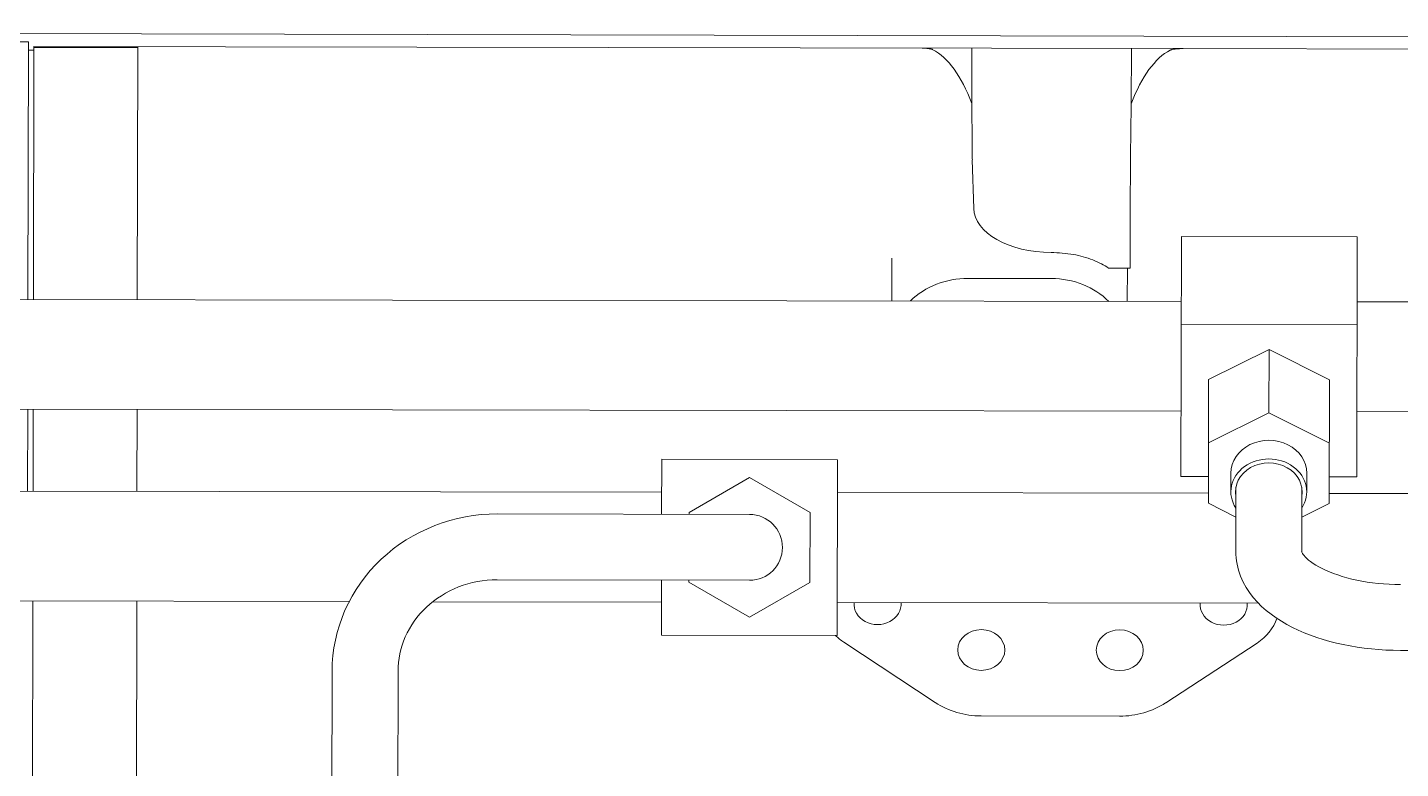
# Model space of a CAD drawing. Extents: x 766778 to 845620, y 133762 to 209800.
# Drawn here: x 785018.1 to 785216.4, y 191186.2 to 191293.3 of the extents above; entities that cross this region are included whole.
import ezdxf

# ---------------------------------------------------------------- set-up
doc = ezdxf.new("R2010")
doc.units = 0
doc.header["$MEASUREMENT"] = 0
doc.layers.get('0').update_dxf_attribs({"color": 1, "linetype": 'CONTINUOUS'})
doc.layers.add('LA-4748_SHOWN', color=2, linetype='CONTINUOUS', lineweight=53)

# ---------------------------------------------------------------- blocks, each defined once
blk = doc.blocks.new('ENGINE')
at = {"layer": 'LA-4748_SHOWN', "color": 252, "lineweight": 5}
for p, q in [((943551.65, 205991.11), (945316.13, 205981.2)), ((943970.17, 205987.59), (943958.3, 205987.66)), ((943969.98, 205950.35), (943970.17, 205987.59)), ((943970.17, 205986.36), (943970.97, 205986.36)), ((943970.78, 205950.35), (943970.97, 205986.91)), ((943970.97, 205986.91), (944136.95, 205986.03)), ((943970.97, 205986.82), (943985.97, 205986.74)), ((943970.97, 205986.77), (943985.97, 205986.69)), ((943985.78, 205950.27), (943985.97, 205986.74)), ((944099.37, 205986.23), (944099.28, 205986.23)), ((944099.45, 205986.23), (944099.37, 205986.23)), ((944099.53, 205986.22), (944099.45, 205986.23)), ((944099.62, 205986.22), (944099.53, 205986.22)), ((944099.7, 205986.21), (944099.62, 205986.22)), ((944099.78, 205986.21), (944099.7, 205986.21)), ((944099.86, 205986.2), (944099.78, 205986.21)), ((944099.94, 205986.19), (944099.86, 205986.2)), ((944100.01, 205986.18), (944099.94, 205986.19)), ((944100.08, 205986.17), (944100.01, 205986.18)), ((944100.15, 205986.17), (944100.08, 205986.17)), ((944100.22, 205986.16), (944100.15, 205986.17)), ((944100.29, 205986.15), (944100.22, 205986.16)), ((944100.35, 205986.14), (944100.29, 205986.15)), ((944100.41, 205986.12), (944100.35, 205986.14)), ((944100.46, 205986.11), (944100.41, 205986.12)), ((944100.52, 205986.1), (944100.46, 205986.11)), ((944100.57, 205986.09), (944100.52, 205986.1)), ((944100.62, 205986.07), (944100.57, 205986.09)), ((944100.67, 205986.06), (944100.62, 205986.07)), ((944100.71, 205986.05), (944100.67, 205986.06)), ((944100.75, 205986.03), (944100.71, 205986.05)), ((944100.79, 205986.01), (944100.75, 205986.03)), ((944100.82, 205986), (944100.79, 205986.01)), ((944106.45, 205986.19), (944106.41, 205978.21)), ((944129.49, 205986.07), (944129.44, 205978.09)), ((944135.23, 205985.87), (944135.18, 205985.85)), ((944135.29, 205985.88), (944135.23, 205985.87)), ((944135.34, 205985.9), (944135.29, 205985.88)), ((944135.4, 205985.91), (944135.34, 205985.9)), ((944135.46, 205985.93), (944135.4, 205985.91)), ((944135.53, 205985.94), (944135.46, 205985.93)), ((944135.6, 205985.95), (944135.53, 205985.94)), ((944135.67, 205985.96), (944135.6, 205985.95)), ((944135.75, 205985.97), (944135.67, 205985.96)), ((944135.83, 205985.98), (944135.75, 205985.97)), ((944135.91, 205985.99), (944135.83, 205985.98)), ((944136, 205986), (944135.91, 205985.99)), ((944136.09, 205986.01), (944136, 205986)), ((944136.18, 205986.01), (944136.09, 205986.01)), ((944136.27, 205986.02), (944136.18, 205986.01)), ((944136.37, 205986.02), (944136.27, 205986.02)), ((944136.46, 205986.03), (944136.37, 205986.02)), ((944136.56, 205986.03), (944136.46, 205986.03)), ((944136.66, 205986.03), (944136.56, 205986.03)), ((944136.76, 205986.03), (944136.66, 205986.03)), ((944136.85, 205986.03), (944136.76, 205986.03)), ((944136.95, 205986.03), (944136.85, 205986.03)), ((944136.95, 205986.03), (944202.74, 205985.69)), ((944135.14, 205985.83), (944135.1, 205985.81)), ((944135.18, 205985.85), (944135.14, 205985.83)), ((944106.64, 205963.03), (944106.46, 205970.07)), ((944129.25, 205962.52), (944129.24, 205962.17)), ((944129.24, 205962.17), (944129.24, 205961.81)), ((944129.24, 205961.09), (944129.23, 205960.73)), ((944129.23, 205960.73), (944129.23, 205960.37)), ((944129.23, 205960.37), (944129.23, 205960.02)), ((944129.24, 205961.81), (944129.24, 205961.45)), ((944129.24, 205961.45), (944129.24, 205961.09)), ((944129.22, 205958.28), (944129.21, 205957.94)), ((944129.23, 205959.67), (944129.22, 205959.32)), ((944129.22, 205959.32), (944129.22, 205958.97)), ((944129.22, 205958.97), (944129.22, 205958.62)), ((944129.22, 205958.62), (944129.22, 205958.28)), ((944129.23, 205960.02), (944129.23, 205959.67)), ((944136.43, 205924.19), (944136.62, 205958.88)), ((944136.62, 205958.88), (944162.01, 205958.75)), ((944161.83, 205924.05), (944162.01, 205958.75)), ((944118.21, 205956.61), (944117.82, 205956.61)), ((944118.6, 205956.59), (944118.21, 205956.61)), ((944119.01, 205956.57), (944118.6, 205956.59)), ((944119.41, 205956.54), (944119.01, 205956.57)), ((944119.82, 205956.49), (944119.41, 205956.54)), ((944120.22, 205956.44), (944119.82, 205956.49)), ((944120.62, 205956.39), (944120.22, 205956.44)), ((944121, 205956.32), (944120.62, 205956.39)), ((944121.38, 205956.25), (944121, 205956.32)), ((944121.74, 205956.17), (944121.38, 205956.25)), ((944122.09, 205956.08), (944121.74, 205956.17)), ((944129.21, 205957.94), (944129.21, 205957.6)), ((944129.21, 205957.6), (944129.21, 205957.26)), ((944129.21, 205957.26), (944129.21, 205956.92)), ((944129.21, 205956.92), (944129.21, 205956.59)), ((944129.21, 205956.59), (944129.21, 205956.25)), ((944129.21, 205956.25), (944129.21, 205955.92)), ((944094.77, 205949.7), (944094.8, 205955.87)), ((944122.44, 205955.99), (944122.09, 205956.08)), ((944122.78, 205955.89), (944122.44, 205955.99)), ((944123.13, 205955.78), (944122.78, 205955.89)), ((944123.47, 205955.66), (944123.13, 205955.78)), ((944123.8, 205955.54), (944123.47, 205955.66)), ((944124.13, 205955.4), (944123.8, 205955.54)), ((944124.45, 205955.26), (944124.13, 205955.4)), ((944124.75, 205955.12), (944124.45, 205955.26)), ((944125.05, 205954.97), (944124.75, 205955.12)), ((944125.33, 205954.82), (944125.05, 205954.97)), ((944125.6, 205954.66), (944125.33, 205954.82)), ((944125.85, 205954.5), (944125.6, 205954.66)), ((944126.09, 205954.34), (944125.85, 205954.5)), ((944126.09, 205954.34), (944129.21, 205954.32)), ((944128.78, 205949.52), (944128.81, 205954.33)), ((944129.21, 205955.92), (944129.2, 205955.59)), ((944129.2, 205955.59), (944129.2, 205955.27)), ((944129.2, 205955.27), (944129.2, 205954.95)), ((944129.2, 205954.95), (944129.21, 205954.63)), ((944129.21, 205954.63), (944129.21, 205954.32)), ((944105.79, 205952.92), (944117.8, 205952.86)), ((944136.57, 205949.48), (943891.97, 205950.76)), ((944406.56, 205948.06), (944161.97, 205949.34)), ((944136.55, 205946.18), (944161.95, 205946.05)), ((944149.23, 205942.5), (944140.48, 205938.18)), ((944149.23, 205942.5), (944149.18, 205933.35)), ((944157.94, 205938.09), (944149.23, 205942.5)), ((944140.38, 205920.3), (944140.48, 205938.18)), ((944157.84, 205920.21), (944157.94, 205938.09)), ((944136.48, 205933.6), (943891.89, 205934.88)), ((943969.83, 205922.64), (943969.89, 205934.47)), ((943970.63, 205922.63), (943970.69, 205934.47)), ((943985.63, 205922.56), (943985.69, 205934.39)), ((944149.18, 205933.35), (944140.43, 205929.03)), ((944157.89, 205928.94), (944149.18, 205933.35)), ((944406.48, 205932.18), (944161.88, 205933.46)), ((944061.45, 205926.92), (944061.4, 205918.98)), ((944061.45, 205926.92), (944086.85, 205926.78)), ((944086.85, 205926.78), (944086.71, 205901.38)), ((944143.64, 205921.95), (944143.65, 205924.65)), ((944154.61, 205921.89), (944154.62, 205924.59)), ((944061.42, 205922.16), (943887.85, 205923.07)), ((944074.13, 205924.23), (944065.38, 205919.24)), ((944082.84, 205919.14), (944074.13, 205924.23)), ((944136.43, 205924.19), (944140.4, 205924.17)), ((944144.36, 205922.63), (944144.32, 205913.34)), ((944153.88, 205922.58), (944153.84, 205913.29)), ((944157.86, 205924.07), (944161.83, 205924.05)), ((944140.39, 205921.74), (944086.82, 205922.02)), ((944331.42, 205920.74), (944157.85, 205921.65)), ((944031.93, 205918.46), (944030.81, 205918.18)), ((944033.06, 205918.7), (944031.93, 205918.46)), ((944034.2, 205918.88), (944033.06, 205918.7)), ((944035.35, 205919.01), (944034.2, 205918.88)), ((944036.5, 205919.08), (944035.35, 205919.01)), ((944037.65, 205919.1), (944036.5, 205919.08)), ((944037.65, 205919.1), (944074.1, 205918.91)), ((944065.38, 205919.24), (944065.37, 205918.96)), ((944082.78, 205909.06), (944082.84, 205919.14)), ((944140.38, 205920.3), (944144.34, 205918.29)), ((944153.86, 205918.24), (944157.84, 205920.21)), ((944026.51, 205916.52), (944025.5, 205915.98)), ((944027.56, 205917.01), (944026.51, 205916.52)), ((944028.62, 205917.45), (944027.56, 205917.01)), ((944029.7, 205917.84), (944028.62, 205917.45)), ((944030.81, 205918.18), (944029.7, 205917.84)), ((944023.55, 205914.77), (944022.62, 205914.09)), ((944024.51, 205915.4), (944023.55, 205914.77)), ((944025.5, 205915.98), (944024.51, 205915.4)), ((944020.88, 205912.61), (944020.06, 205911.81)), ((944021.73, 205913.37), (944020.88, 205912.61)), ((944022.62, 205914.09), (944021.73, 205913.37)), ((944144.32, 205913.34), (944144.33, 205912.87)), ((944144.33, 205912.87), (944144.36, 205912.41)), ((944153.84, 205913.29), (944153.83, 205913.27)), ((944153.83, 205913.27), (944153.84, 205913.23)), ((944153.84, 205913.23), (944153.86, 205913.18)), ((944153.86, 205913.18), (944153.9, 205913.1)), ((944153.9, 205913.1), (944153.96, 205912.99)), ((944153.96, 205912.99), (944154.06, 205912.85)), ((944154.06, 205912.85), (944154.19, 205912.68)), ((944154.19, 205912.68), (944154.36, 205912.48)), ((944154.36, 205912.48), (944154.57, 205912.27)), ((944019.29, 205910.97), (944018.56, 205910.1)), ((944020.06, 205911.81), (944019.29, 205910.97)), ((944144.36, 205912.41), (944144.41, 205911.94)), ((944144.41, 205911.94), (944144.49, 205911.48)), ((944144.49, 205911.48), (944144.59, 205911.03)), ((944144.59, 205911.03), (944144.71, 205910.59)), ((944144.71, 205910.59), (944144.84, 205910.15)), ((944154.57, 205912.27), (944154.83, 205912.04)), ((944154.83, 205912.04), (944155.13, 205911.8)), ((944155.13, 205911.8), (944155.48, 205911.55)), ((944155.48, 205911.55), (944155.87, 205911.3)), ((944155.87, 205911.3), (944156.3, 205911.05)), ((944156.3, 205911.05), (944156.77, 205910.79)), ((944156.77, 205910.79), (944157.28, 205910.55)), ((944157.28, 205910.55), (944157.83, 205910.31)), ((944017.88, 205909.19), (944017.24, 205908.24)), ((944018.56, 205910.1), (944017.88, 205909.19)), ((944032.05, 205908.57), (944031.4, 205908.3)), ((944032.71, 205908.81), (944032.05, 205908.57)), ((944033.38, 205909.01), (944032.71, 205908.81)), ((944034.07, 205909.19), (944033.38, 205909.01)), ((944034.77, 205909.33), (944034.07, 205909.19)), ((944035.47, 205909.44), (944034.77, 205909.33)), ((944036.18, 205909.52), (944035.47, 205909.44)), ((944036.89, 205909.57), (944036.18, 205909.52)), ((944037.6, 205909.58), (944036.89, 205909.57)), ((944037.6, 205909.58), (944074.05, 205909.39)), ((944061.35, 205909.46), (944061.31, 205901.52)), ((944065.32, 205909.44), (944065.32, 205909.16)), ((944065.32, 205909.16), (944074.03, 205904.07)), ((944074.03, 205904.07), (944082.78, 205909.06)), ((944144.84, 205910.15), (944145, 205909.72)), ((944145, 205909.72), (944145.37, 205908.89)), ((944145.37, 205908.89), (944145.8, 205908.1)), ((944157.83, 205910.31), (944158.42, 205910.08)), ((944158.42, 205910.08), (944159.03, 205909.86)), ((944159.03, 205909.86), (944159.68, 205909.65)), ((944159.68, 205909.65), (944160.35, 205909.45)), ((944160.35, 205909.45), (944161.06, 205909.27)), ((944161.06, 205909.27), (944161.78, 205909.11)), ((944161.78, 205909.11), (944162.52, 205908.96)), ((944162.52, 205908.96), (944163.29, 205908.83)), ((944163.29, 205908.83), (944164.06, 205908.72)), ((944164.06, 205908.72), (944164.86, 205908.62)), ((944164.86, 205908.62), (944165.66, 205908.55)), ((944165.66, 205908.55), (944166.47, 205908.5)), ((944016.23, 205906.51), (943950.8, 205906.86)), ((943970.33, 205864.73), (943970.55, 205906.76)), ((943985.37, 205871.94), (943985.55, 205906.68)), ((944016.65, 205907.27), (944016.11, 205906.27)), ((944017.24, 205908.24), (944016.65, 205907.27)), ((944028.42, 205906.54), (944027.89, 205906.11)), ((944028.98, 205906.95), (944028.42, 205906.54)), ((944029.55, 205907.32), (944028.98, 205906.95)), ((944030.15, 205907.68), (944029.55, 205907.32)), ((944030.76, 205908), (944030.15, 205907.68)), ((944031.4, 205908.3), (944030.76, 205908)), ((944145.8, 205908.1), (944146.29, 205907.35)), ((944146.29, 205907.35), (944146.82, 205906.64)), ((944146.82, 205906.64), (944147.41, 205905.98)), ((944166.47, 205908.5), (944167.28, 205908.46)), ((944167.28, 205908.46), (944168.1, 205908.45)), ((944015.62, 205905.25), (944015.19, 205904.2)), ((944016.11, 205906.27), (944015.62, 205905.25)), ((944026.45, 205904.69), (944026.02, 205904.18)), ((944026.9, 205905.19), (944026.45, 205904.69)), ((944027.38, 205905.66), (944026.9, 205905.19)), ((944027.89, 205906.11), (944027.38, 205905.66)), ((944061.34, 205906.28), (944028.31, 205906.45)), ((944147.55, 205905.82), (944086.74, 205906.14)), ((944147.41, 205905.98), (944148.03, 205905.35)), ((944148.03, 205905.35), (944148.69, 205904.76)), ((944148.69, 205904.76), (944149.38, 205904.21)), ((944014.81, 205903.13), (944014.48, 205902.04)), ((944015.19, 205904.2), (944014.81, 205903.13)), ((944025.25, 205903.1), (944024.91, 205902.54)), ((944025.62, 205903.65), (944025.25, 205903.1)), ((944026.02, 205904.18), (944025.62, 205903.65)), ((944149.38, 205904.21), (944150.11, 205903.68)), ((944150.11, 205903.68), (944150.87, 205903.19)), ((944150.87, 205903.19), (944151.66, 205902.73)), ((944151.66, 205902.73), (944152.47, 205902.3)), ((944014.22, 205900.94), (944014.01, 205899.83)), ((944014.48, 205902.04), (944014.22, 205900.94)), ((944024.07, 205900.78), (944023.86, 205900.17)), ((944024.32, 205901.38), (944024.07, 205900.78)), ((944024.6, 205901.97), (944024.32, 205901.38)), ((944024.91, 205902.54), (944024.6, 205901.97)), ((944061.31, 205901.52), (944086.71, 205901.38)), ((944152.47, 205902.3), (944153.31, 205901.9)), ((944153.31, 205901.9), (944154.17, 205901.52)), ((944154.17, 205901.52), (944155.06, 205901.17)), ((944155.06, 205901.17), (944155.97, 205900.84)), ((944155.97, 205900.84), (944156.9, 205900.54)), ((944013.85, 205898.71), (944013.76, 205897.58)), ((944014.01, 205899.83), (944013.85, 205898.71)), ((944023.52, 205898.93), (944023.4, 205898.31)), ((944023.67, 205899.56), (944023.52, 205898.93)), ((944023.86, 205900.17), (944023.67, 205899.56)), ((944087.68, 205900.38), (944100.83, 205891.64)), ((944134.12, 205891.46), (944147.35, 205900.06)), ((944156.9, 205900.54), (944157.85, 205900.27)), ((944157.85, 205900.27), (944158.82, 205900.02)), ((944158.82, 205900.02), (944159.8, 205899.79)), ((944159.8, 205899.79), (944160.8, 205899.6)), ((944160.8, 205899.6), (944161.81, 205899.42)), ((944161.81, 205899.42), (944162.83, 205899.28)), ((944162.83, 205899.28), (944163.86, 205899.16)), ((944163.86, 205899.16), (944164.9, 205899.06)), ((944164.9, 205899.06), (944165.95, 205898.99)), ((944165.95, 205898.99), (944167, 205898.95)), ((944167, 205898.95), (944168.05, 205898.93)), ((944168.05, 205898.93), (944209.45, 205898.71)), ((944013.76, 205897.58), (944013.73, 205896.45)), ((944023.26, 205897.04), (944023.25, 205896.4)), ((944023.32, 205897.67), (944023.26, 205897.04)), ((944023.4, 205898.31), (944023.32, 205897.67)), ((944012.92, 205744.1), (944013.73, 205896.45)), ((944022.76, 205803.31), (944023.25, 205896.4)), ((944107.46, 205889.67), (944127.46, 205889.56))]:
    blk.add_line(p, q, dxfattribs=at)
blk.add_arc((944074.08, 205914.15), 4.76, 269.6986, 89.6986, dxfattribs=at)
for centre, major_axis, ratio, start_param, end_param in [((944098.48, 205961.07), (-0.13, -25.5), 0.415917, 2.310339, 2.931625), ((944137.19, 205960.86), (0.13, 25.5), 0.415922, 0.210896, 0.831248), ((944105.99, 205961.03), (-0.13, -25.5), 0.017456, 1.973258, 2.310339), ((944129.68, 205960.9), (0.13, 25.5), 0.017456, 0.831248, 1.507317), ((944106.49, 205971.8), (0.01, 2), 0.017456, 1.973258, 2.617994), ((944117.85, 205963.09), (-11.21, 0.06), 0.57735, 0.017453, 1.571275), ((944105.74, 205943.4), (11, -0.06), 0.866025, 1.57079, 2.427362), ((944117.75, 205943.33), (11, -0.06), 0.866025, 0.714231, 1.570787), ((944149.14, 205924.62), (5.48, -0.03), 0.866025, 0, 3.141593), ((944149.12, 205921.92), (-5.48, 0.03), 0.866025, 2.621597, 6.803181), ((944149.12, 205921.92), (4.82, -0.03), 0.866025, 6.118857, 9.589106), ((944092.55, 205905.87), (3.4, -0.02), 0.866025, 3.058759, 6.366019), ((944142.55, 205905.61), (3.4, -0.02), 0.866025, 3.058759, 6.366019), ((944142.55, 205905.61), (8, -0.04), 0.866025, 5.361393, 5.997768), ((944092.54, 205905.87), (8, -0.04), 0.866025, 3.85208, 4.063385), ((944107.51, 205899.18), (10.99, -0.06), 0.866025, 4.063296, 4.712376), ((944127.51, 205899.08), (10.99, -0.06), 0.866025, 4.712389, 5.361496)]:
    blk.add_ellipse(centre, major_axis=major_axis, ratio=ratio, start_param=start_param, end_param=end_param, dxfattribs=at)
for centre in [(944107.51, 205899.2), (944127.51, 205899.09)]:
    blk.add_ellipse(centre, major_axis=(-3.4, 0.02), ratio=0.866025, dxfattribs=at)

msp = doc.modelspace()

# ---------------------------------------------------------------- block references
at = {"color": 7, "linetype": 'Continuous', "rotation": 0.1984573570547499}
msp.add_blockref('ENGINE', (-158232.80366, -17964.77499), dxfattribs=at)

doc.saveas('drawing.dxf')
